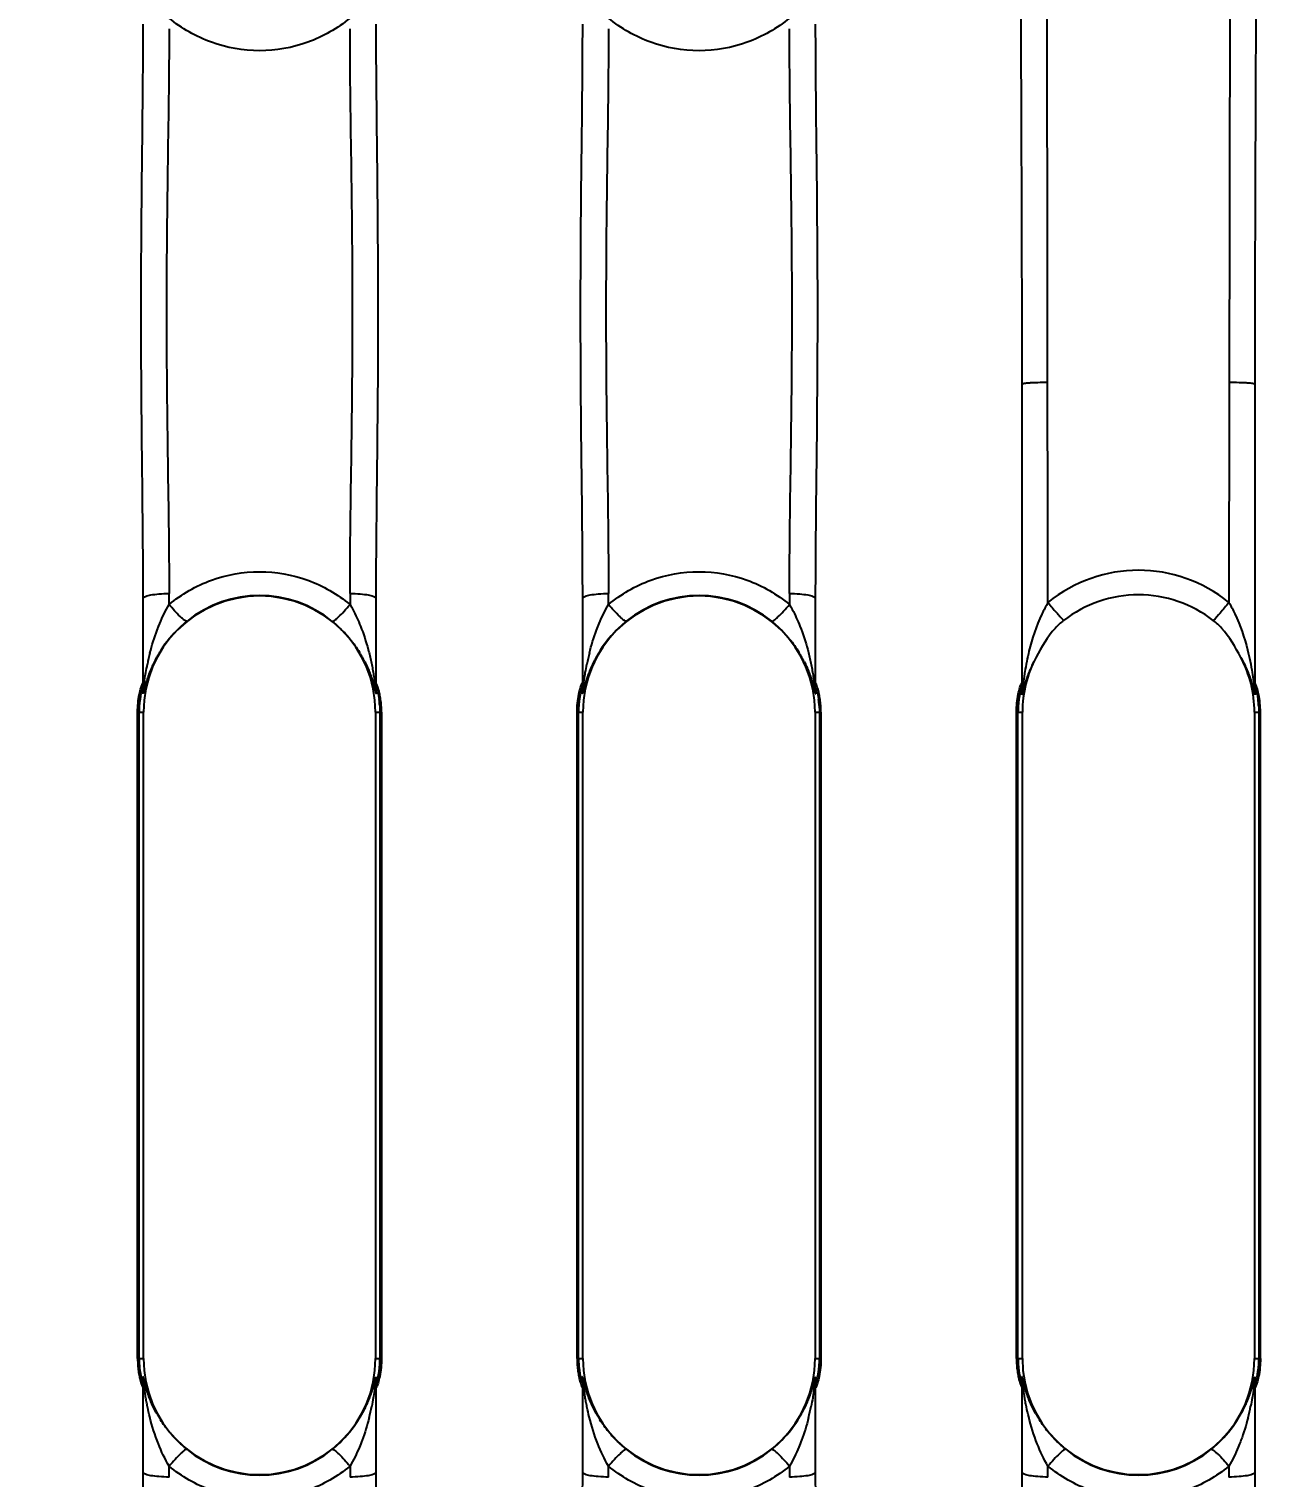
# Model space of a CAD drawing. Header units: millimetres. Extents: x 1147 to 12155, y -6137 to -4403.
# Drawn here: x 4132.5 to 4181.2, y -5332.3 to -5275.9 of the extents above; entities that cross this region are included whole.
import ezdxf

# ---------------------------------------------------------------- set-up
doc = ezdxf.new("R2010")
doc.units = ezdxf.units.MM
doc.header["$LTSCALE"] = 16.335
doc.header["$PDMODE"] = 3
doc.header["$PDSIZE"] = 0.3125
doc.linetypes.add('HIDDEN', pattern=[0.2, 0.1, -0.1])
doc.layers.get('0').update_dxf_attribs({"linetype": 'CONTINUOUS'})
doc.layers.get('Defpoints').update_dxf_attribs({"linetype": 'CONTINUOUS'})
doc.layers.add('DEFAULT_2', color=8, linetype='HIDDEN')
doc.styles.get("Standard").update_dxf_attribs({"font": 'txt', "width": 0.8})
doc.dimstyles.get("Standard").update_dxf_attribs({"dimtxt": 0.15625, "dimasz": 0.1875, "dimexe": 0.125, "dimexo": 0.0625, "dimtad": 0, "dimtih": 1, "dimtoh": 1, "dimdsep": 46, "dimtxsty": 'Standard', "dimcen": 0.09, "dimadec": 0, "dimazin": 0, "dimtp": 0.01, "dimtm": 0.01, "dimtfac": 1, "dimtofl": 0, "dimtmove": 0, "dimatfit": 3, "dimfxl": 0, "dimtolj": 1, "dimarcsym": 0})

# ---------------------------------------------------------------- blocks, each defined once
blk = doc.blocks.new('*D706')
at = {"color": 4, "lineweight": -2}
blk.add_line((4382.928, -5433.772), (4392.478, -5433.772), dxfattribs=at)
at = {"layer": 'Defpoints', "color": 0}
for p in [(4103.729, -5263.772), (4382.866, -5433.772), (4392.478, -5433.772)]:
    blk.add_point(p, dxfattribs=at)
at = {"color": 6, "insert": (4405.811, -5433.772), "char_height": 8, "attachment_point": 5}
blk.add_mtext('\\A1;170.00', dxfattribs=at)
blk = doc.blocks.new('*D707')
at = {"color": 4, "lineweight": -2}
blk.add_line((4359.791, -5468.772), (4392.478, -5468.772), dxfattribs=at)
at = {"layer": 'Defpoints', "color": 0}
for p in [(4103.729, -5263.772), (4359.729, -5468.772), (4392.478, -5468.772)]:
    blk.add_point(p, dxfattribs=at)
at = {"color": 6, "insert": (4406.878, -5468.772), "char_height": 8, "attachment_point": 5}
blk.add_mtext('\\A1;205.00', dxfattribs=at)
blk = doc.blocks.new('*D709')
at = {"color": 4, "lineweight": -2}
blk.add_line((4348.729, -5479.834), (4348.729, -5513.096), dxfattribs=at)
at = {"layer": 'Defpoints', "color": 0}
for p in [(4103.729, -5263.772), (4348.729, -5479.772), (4348.729, -5513.096)]:
    blk.add_point(p, dxfattribs=at)
at = {"color": 6, "insert": (4348.729, -5528.03), "char_height": 8, "attachment_point": 5, "rotation": 90}
blk.add_mtext('\\A1;245.00', dxfattribs=at)
blk = doc.blocks.new('*D710')
at = {"color": 4, "lineweight": -2}
blk.add_line((4213.729, -5274.535), (4213.729, -5513.096), dxfattribs=at)
at = {"layer": 'Defpoints', "color": 0}
for p in [(4103.729, -5263.772), (4213.729, -5274.473), (4213.729, -5513.096)]:
    blk.add_point(p, dxfattribs=at)
at = {"color": 6, "insert": (4213.729, -5525.363), "char_height": 8, "attachment_point": 5, "rotation": 90}
blk.add_mtext('\\A1;110.00', dxfattribs=at)

msp = doc.modelspace()

# ---------------------------------------------------------------- linework, layer by layer
at = {"color": 7, "linetype": 'Continuous'}
for p, q in [((4172.103, -5298.251), (4172.041, -5258.772)), ((4179.203, -5258.772), (4179.141, -5298.252)), ((4171.097, -5301.684), (4171.097, -5289.749)), ((4180.147, -5289.749), (4180.147, -5301.684)), ((4137.916, -5298.326), (4137.916, -5297.903)), ((4144.954, -5297.903), (4144.954, -5298.326)), ((4155.009, -5298.326), (4155.009, -5297.903)), ((4162.048, -5297.903), (4162.048, -5298.326)), ((4136.91, -5301.623), (4136.91, -5298.083)), ((4145.96, -5298.083), (4145.96, -5301.623)), ((4154.004, -5301.623), (4154.004, -5298.083)), ((4163.053, -5298.083), (4163.053, -5301.623)), ((4136.692, -5327.648), (4136.692, -5302.511)), ((4136.692, -5302.511), (4136.921, -5302.511)), ((4136.75, -5327.648), (4136.75, -5302.511)), ((4136.921, -5327.648), (4136.921, -5302.511)), ((4145.949, -5302.511), (4145.949, -5327.648)), ((4145.949, -5302.511), (4146.179, -5302.511)), ((4146.12, -5302.511), (4146.12, -5327.648)), ((4146.179, -5302.511), (4146.179, -5327.648)), ((4153.785, -5327.648), (4153.785, -5302.511)), ((4153.785, -5302.511), (4154.015, -5302.511)), ((4153.844, -5327.648), (4153.844, -5302.511)), ((4154.015, -5327.648), (4154.015, -5302.511)), ((4163.042, -5302.511), (4163.042, -5327.648)), ((4163.042, -5302.511), (4163.272, -5302.511)), ((4163.214, -5302.511), (4163.214, -5327.648)), ((4163.272, -5302.511), (4163.272, -5327.648)), ((4170.879, -5302.511), (4171.108, -5302.511)), ((4170.879, -5327.648), (4170.879, -5302.511)), ((4170.937, -5327.648), (4170.937, -5302.511)), ((4171.108, -5327.648), (4171.108, -5302.511)), ((4180.136, -5302.511), (4180.366, -5302.511)), ((4180.136, -5302.511), (4180.136, -5327.648)), ((4180.307, -5302.511), (4180.307, -5327.648)), ((4180.366, -5327.648), (4180.366, -5302.511)), ((4136.692, -5327.648), (4136.921, -5327.648)), ((4145.949, -5327.648), (4146.179, -5327.648)), ((4153.785, -5327.648), (4154.015, -5327.648)), ((4163.042, -5327.648), (4163.272, -5327.648)), ((4170.879, -5327.648), (4171.108, -5327.648)), ((4180.136, -5327.648), (4180.366, -5327.648)), ((4136.91, -5332.076), (4136.91, -5328.536)), ((4145.96, -5328.536), (4145.96, -5332.076)), ((4154.004, -5332.076), (4154.004, -5328.536)), ((4163.053, -5328.536), (4163.053, -5332.076)), ((4171.097, -5332.076), (4171.097, -5328.536)), ((4180.147, -5328.536), (4180.147, -5332.076)), ((4137.916, -5332.256), (4137.916, -5331.833)), ((4144.954, -5331.833), (4144.954, -5332.256)), ((4155.009, -5332.256), (4155.009, -5331.833)), ((4162.048, -5331.833), (4162.048, -5332.256)), ((4172.103, -5332.256), (4172.103, -5331.833)), ((4179.141, -5331.833), (4179.141, -5332.256))]:
    msp.add_line(p, q, dxfattribs=at)
for centre, radius, start, end in [((4175.622, -5302.566), 5.568, 50.7987, 129.1995), ((4141.435, -5302.511), 4.514, 0, 180), ((4141.435, -5302.458), 4.481, 50.8647, 129.1354), ((4158.529, -5302.511), 4.514, 0, 180), ((4158.529, -5302.458), 4.481, 50.8664, 129.1344), ((4146.246, -5302.507), 9.359, 165.7973, 168.558), ((4163.34, -5302.507), 9.359, 165.7973, 168.558), ((4175.622, -5302.511), 4.514, 151.8495, 180), ((4175.622, -5302.511), 4.514, 0, 28.0991), ((4135.875, -5301.398), 1.035, 348.0413, 359.9855), ((4146.994, -5301.398), 1.035, 180.0136, 191.9603), ((4152.969, -5301.398), 1.035, 348.0413, 359.9855), ((4164.088, -5301.398), 1.035, 180.0136, 191.9603), ((4112.738, -5302.688), 24.174, 2.1155, 2.5502), ((4135.918, -5301.624), 0.993, 350.095, 0.0839), ((4146.968, -5301.622), 1.008, 180.0609, 189.8902), ((4171.23, -5302.729), 25.272, 177.7374, 177.8828), ((4169.05, -5302.642), 23.091, 177.4423, 177.7382), ((4129.832, -5302.688), 24.174, 2.1155, 2.5502), ((4153.011, -5301.624), 0.993, 350.095, 0.0839), ((4164.062, -5301.622), 1.008, 180.0609, 189.8902), ((4188.323, -5302.729), 25.272, 177.7374, 177.8828), ((4186.144, -5302.642), 23.091, 177.4423, 177.7382), ((4170.062, -5301.398), 1.035, 348.0406, 356.0031), ((4147.499, -5302.672), 23.6, 2.399, 2.5752), ((4149.444, -5302.589), 21.653, 1.9711, 2.3942), ((4181.182, -5301.397), 1.035, 184.0038, 191.9625), ((4202.195, -5302.603), 22.048, 177.8136, 178.0275), ((4201.959, -5302.595), 21.812, 177.4164, 177.8109), ((4142.09, -5302.541), 4.031, 4.0408, 7.3098), ((4159.184, -5302.541), 4.031, 4.0408, 7.3098), ((4176.277, -5302.541), 4.031, 4.0409, 7.3098), ((4141.435, -5327.648), 4.514, 180, 0), ((4158.529, -5327.648), 4.514, 180, 0), ((4175.622, -5327.648), 4.514, 180, 0), ((4111.64, -5327.43), 25.272, 357.7374, 357.8828), ((4135.918, -5328.535), 0.992, 359.9201, 9.9059), ((4146.952, -5328.535), 0.992, 170.0929, 180.0811), ((4170.132, -5327.471), 24.174, 182.1155, 182.5502), ((4128.734, -5327.43), 25.272, 357.7374, 357.8828), ((4153.011, -5328.535), 0.992, 359.9201, 9.9059), ((4164.046, -5328.535), 0.992, 170.0929, 180.0811), ((4187.225, -5327.471), 24.174, 182.1155, 182.5502), ((4149.051, -5327.555), 22.046, 357.7295, 357.895), ((4170.101, -5328.537), 0.997, 0.0114, 9.9533), ((4181.144, -5328.537), 0.997, 170.0466, 179.9882), ((4202.177, -5327.555), 22.03, 182.1049, 182.5802), ((4113.82, -5327.517), 23.091, 357.4423, 357.7382), ((4135.876, -5328.761), 1.035, 0.0136, 11.9603), ((4146.995, -5328.761), 1.035, 168.0412, 179.986), ((4130.914, -5327.517), 23.091, 357.4423, 357.7382), ((4152.969, -5328.761), 1.035, 0.0136, 11.9603), ((4164.088, -5328.761), 1.035, 168.0412, 179.986), ((4148.457, -5327.529), 22.641, 357.424, 357.7254), ((4170.062, -5328.761), 1.035, 0.0207, 11.9619), ((4181.182, -5328.761), 1.035, 168.0412, 179.9794), ((4136.619, -5327.65), 9.364, 345.801, 348.5758), ((4153.712, -5327.65), 9.364, 345.801, 348.5758), ((4170.806, -5327.65), 9.364, 345.801, 348.5758), ((4141.435, -5327.701), 4.481, 230.8645, 309.1355), ((4158.529, -5327.701), 4.481, 230.8645, 309.1355), ((4175.622, -5327.701), 4.481, 230.8645, 309.1355)]:
    msp.add_arc(centre, radius, start, end, dxfattribs=at)
for points, knots in [([(4171.097, -5289.749), (4171.097, -5284.588), (4171.047, -5274.262), (4171.002, -5258.772), (4171.047, -5243.281), (4171.097, -5232.955), (4171.097, -5227.794)], [0, 0, 0, 0, 0.249914, 0.5, 0.750086, 1, 1, 1, 1]), ([(4180.147, -5227.794), (4180.147, -5232.955), (4180.197, -5243.281), (4180.242, -5258.772), (4180.197, -5274.262), (4180.147, -5284.588), (4180.147, -5289.749)], [0, 0, 0, 0, 0.249913, 0.5, 0.750087, 1, 1, 1, 1]), ([(4136.91, -5298.083), (4136.91, -5296.228), (4136.86, -5292.509), (4136.816, -5286.926), (4136.86, -5281.342), (4136.91, -5277.623), (4136.91, -5275.768)], [0, 0, 0, 0, 0.249311, 0.500002, 0.750674, 1, 1, 1, 1]), ([(4137.916, -5275.948), (4137.916, -5277.771), (4137.853, -5281.43), (4137.795, -5286.926), (4137.853, -5292.421), (4137.916, -5296.08), (4137.916, -5297.903)], [0, 0, 0, 0, 0.249108, 0.5, 0.750892, 1, 1, 1, 1]), ([(4144.954, -5275.525), (4144.467, -5275.928), (4143.344, -5276.573), (4141.435, -5276.907), (4139.527, -5276.573), (4138.403, -5275.928), (4137.916, -5275.525)], [0, 0, 0, 0, 0.249605, 0.500006, 0.750405, 1, 1, 1, 1]), ([(4144.954, -5297.903), (4144.954, -5296.08), (4145.018, -5292.421), (4145.075, -5286.926), (4145.018, -5281.43), (4144.954, -5277.771), (4144.954, -5275.948)], [0, 0, 0, 0, 0.249107, 0.499999, 0.750892, 1, 1, 1, 1]), ([(4145.96, -5275.768), (4145.96, -5277.623), (4146.01, -5281.342), (4146.054, -5286.926), (4146.011, -5292.509), (4145.96, -5296.228), (4145.96, -5298.083)], [0, 0, 0, 0, 0.249324, 0.499998, 0.750687, 1, 1, 1, 1]), ([(4154.004, -5298.083), (4154.004, -5296.228), (4153.953, -5292.509), (4153.909, -5286.926), (4153.953, -5281.342), (4154.004, -5277.623), (4154.004, -5275.768)], [0, 0, 0, 0, 0.249311, 0.500002, 0.750674, 1, 1, 1, 1]), ([(4155.009, -5275.948), (4155.009, -5277.771), (4154.946, -5281.43), (4154.889, -5286.926), (4154.946, -5292.421), (4155.009, -5296.08), (4155.009, -5297.903)], [0, 0, 0, 0, 0.249108, 0.5, 0.750892, 1, 1, 1, 1]), ([(4162.048, -5275.525), (4161.561, -5275.928), (4160.437, -5276.573), (4158.529, -5276.907), (4156.62, -5276.573), (4155.496, -5275.928), (4155.009, -5275.525)], [0, 0, 0, 0, 0.249609, 0.50001, 0.750407, 1, 1, 1, 1]), ([(4162.048, -5297.903), (4162.048, -5296.08), (4162.111, -5292.421), (4162.169, -5286.926), (4162.111, -5281.43), (4162.048, -5277.771), (4162.048, -5275.948)], [0, 0, 0, 0, 0.249107, 0.499999, 0.750892, 1, 1, 1, 1]), ([(4163.053, -5275.768), (4163.053, -5277.623), (4163.104, -5281.342), (4163.148, -5286.926), (4163.104, -5292.509), (4163.053, -5296.228), (4163.053, -5298.083)], [0, 0, 0, 0, 0.249324, 0.499998, 0.750687, 1, 1, 1, 1]), ([(4171.097, -5289.749), (4171.098, -5289.74), (4171.137, -5289.732), (4171.187, -5289.72), (4171.283, -5289.711), (4171.399, -5289.702), (4171.543, -5289.694), (4171.78, -5289.686), (4171.97, -5289.684), (4172.103, -5289.684)], [0, 0, 0, 0, 0.02568, 0.086859, 0.178734, 0.29696, 0.438498, 0.604665, 1, 1, 1, 1]), ([(4179.141, -5289.684), (4179.275, -5289.684), (4179.464, -5289.686), (4179.701, -5289.694), (4179.845, -5289.702), (4179.962, -5289.711), (4180.057, -5289.72), (4180.107, -5289.732), (4180.146, -5289.74), (4180.147, -5289.749)], [0, 0, 0, 0, 0.395335, 0.561502, 0.70304, 0.821266, 0.913141, 0.97432, 1, 1, 1, 1]), ([(4137.916, -5298.326), (4138.403, -5297.923), (4139.527, -5297.278), (4141.435, -5296.944), (4143.344, -5297.278), (4144.467, -5297.923), (4144.954, -5298.326)], [0, 0, 0, 0, 0.249605, 0.500006, 0.750405, 1, 1, 1, 1]), ([(4155.009, -5298.326), (4155.496, -5297.923), (4156.62, -5297.278), (4158.529, -5296.944), (4160.437, -5297.278), (4161.561, -5297.923), (4162.048, -5298.326)], [0, 0, 0, 0, 0.249607, 0.500005, 0.750406, 1, 1, 1, 1]), ([(4136.91, -5298.083), (4136.91, -5298.046), (4137.04, -5297.987), (4137.228, -5297.948), (4137.548, -5297.91), (4137.782, -5297.903), (4137.916, -5297.903)], [0, 0, 0, 0, 0.105188, 0.315079, 0.615704, 1, 1, 1, 1]), ([(4144.954, -5297.903), (4145.088, -5297.903), (4145.323, -5297.91), (4145.642, -5297.948), (4145.83, -5297.987), (4145.96, -5298.046), (4145.96, -5298.083)], [0, 0, 0, 0, 0.384296, 0.684921, 0.894812, 1, 1, 1, 1]), ([(4154.004, -5298.083), (4154.004, -5298.046), (4154.134, -5297.987), (4154.322, -5297.948), (4154.641, -5297.91), (4154.876, -5297.903), (4155.009, -5297.903)], [0, 0, 0, 0, 0.105188, 0.315079, 0.615704, 1, 1, 1, 1]), ([(4162.048, -5297.903), (4162.181, -5297.903), (4162.416, -5297.91), (4162.736, -5297.948), (4162.923, -5297.987), (4163.053, -5298.046), (4163.053, -5298.083)], [0, 0, 0, 0, 0.384296, 0.684921, 0.894812, 1, 1, 1, 1]), ([(4178.532, -5298.949), (4178.121, -5298.631), (4177.188, -5298.124), (4175.622, -5297.861), (4174.056, -5298.124), (4173.124, -5298.631), (4172.712, -5298.949)], [0, 0, 0, 0, 0.250028, 0.5, 0.749976, 1, 1, 1, 1]), ([(4137.447, -5299.332), (4137.48, -5299.243), (4137.616, -5298.899), (4137.778, -5298.564), (4137.916, -5298.326)], [0, 0, 0, 0, 0.256402, 1, 1, 1, 1]), ([(4138.607, -5298.982), (4138.595, -5298.985), (4138.559, -5298.969), (4138.503, -5298.933), (4138.427, -5298.871), (4138.298, -5298.751), (4138.124, -5298.567), (4137.986, -5298.409), (4137.916, -5298.326)], [0, 0, 0, 0, 0.038918, 0.110645, 0.213333, 0.343086, 0.66087, 1, 1, 1, 1]), ([(4144.264, -5298.982), (4144.274, -5298.985), (4144.306, -5298.973), (4144.357, -5298.941), (4144.428, -5298.884), (4144.555, -5298.768), (4144.734, -5298.58), (4144.879, -5298.415), (4144.954, -5298.326)], [0, 0, 0, 0, 0.034384, 0.097734, 0.191301, 0.314583, 0.635993, 1, 1, 1, 1]), ([(4144.954, -5298.326), (4144.992, -5298.391), (4145.143, -5298.665), (4145.273, -5298.95), (4145.361, -5299.17)], [0, 0, 0, 0, 0.242865, 1, 1, 1, 1]), ([(4154.54, -5299.332), (4154.573, -5299.243), (4154.71, -5298.899), (4154.872, -5298.564), (4155.009, -5298.326)], [0, 0, 0, 0, 0.256402, 1, 1, 1, 1]), ([(4155.7, -5298.982), (4155.688, -5298.985), (4155.652, -5298.969), (4155.597, -5298.933), (4155.521, -5298.871), (4155.392, -5298.751), (4155.218, -5298.567), (4155.079, -5298.409), (4155.009, -5298.326)], [0, 0, 0, 0, 0.038918, 0.110645, 0.213333, 0.343086, 0.66087, 1, 1, 1, 1]), ([(4161.357, -5298.982), (4161.368, -5298.985), (4161.4, -5298.972), (4161.45, -5298.941), (4161.521, -5298.884), (4161.649, -5298.768), (4161.828, -5298.58), (4161.973, -5298.415), (4162.048, -5298.326)], [0, 0, 0, 0, 0.034382, 0.097729, 0.191294, 0.314575, 0.635985, 1, 1, 1, 1]), ([(4162.048, -5298.326), (4162.086, -5298.391), (4162.236, -5298.665), (4162.367, -5298.95), (4162.455, -5299.17)], [0, 0, 0, 0, 0.242865, 1, 1, 1, 1]), ([(4172.103, -5298.251), (4172.018, -5298.4), (4171.7, -5299), (4171.485, -5299.652), (4171.364, -5300.145)], [0, 0, 0, 0, 0.25155, 1, 1, 1, 1]), ([(4172.103, -5298.251), (4172.211, -5298.384), (4172.411, -5298.62), (4172.614, -5298.852), (4172.712, -5298.949)], [0, 0, 0, 0, 0.555154, 1, 1, 1, 1]), ([(4179.141, -5298.251), (4179.029, -5298.389), (4178.83, -5298.625), (4178.625, -5298.857), (4178.532, -5298.949)], [0, 0, 0, 0, 0.576331, 1, 1, 1, 1]), ([(4179.141, -5298.251), (4179.225, -5298.395), (4179.533, -5298.983), (4179.747, -5299.616), (4179.868, -5300.096)], [0, 0, 0, 0, 0.251484, 1, 1, 1, 1]), ([(4138.607, -5298.982), (4138.507, -5299.063), (4138.127, -5299.398), (4137.799, -5299.792), (4137.594, -5300.11)], [0, 0, 0, 0, 0.252968, 1, 1, 1, 1]), ([(4155.7, -5298.982), (4155.601, -5299.063), (4155.221, -5299.398), (4154.893, -5299.792), (4154.687, -5300.11)], [0, 0, 0, 0, 0.252968, 1, 1, 1, 1]), ([(4172.712, -5298.949), (4172.593, -5299.04), (4172.155, -5299.455), (4171.854, -5299.985), (4171.642, -5300.381)], [0, 0, 0, 0, 0.250455, 1, 1, 1, 1]), ([(4179.604, -5300.385), (4179.392, -5299.988), (4179.091, -5299.455), (4178.651, -5299.041), (4178.532, -5298.949)], [0, 0, 0, 0, 0.749613, 1, 1, 1, 1]), ([(4145.663, -5300.082), (4145.705, -5300.236), (4145.76, -5300.468), (4145.823, -5300.779), (4145.864, -5301.009), (4145.899, -5301.237), (4145.922, -5301.415), (4145.941, -5301.556), (4145.944, -5301.607), (4145.96, -5301.672), (4145.96, -5301.634), (4145.96, -5301.623)], [0, 0, 0, 0, 0.292118, 0.43776, 0.581279, 0.721057, 0.856797, 0.920099, 0.965443, 0.979589, 1, 1, 1, 1]), ([(4162.757, -5300.082), (4162.798, -5300.236), (4162.854, -5300.468), (4162.916, -5300.779), (4162.957, -5301.009), (4162.993, -5301.237), (4163.015, -5301.415), (4163.035, -5301.556), (4163.038, -5301.607), (4163.053, -5301.672), (4163.053, -5301.634), (4163.053, -5301.623)], [0, 0, 0, 0, 0.292118, 0.43776, 0.581279, 0.721057, 0.856797, 0.920099, 0.965443, 0.979589, 1, 1, 1, 1]), ([(4171.364, -5300.145), (4171.331, -5300.278), (4171.272, -5300.545), (4171.21, -5300.881), (4171.171, -5301.15), (4171.145, -5301.348), (4171.127, -5301.509), (4171.11, -5301.62), (4171.104, -5301.666), (4171.099, -5301.683)], [0, 0, 0, 0, 0.263412, 0.525166, 0.655591, 0.78502, 0.910509, 0.966514, 1, 1, 1, 1]), ([(4179.868, -5300.096), (4179.904, -5300.24), (4179.969, -5300.517), (4180.053, -5301.008), (4180.089, -5301.213), (4180.147, -5301.78), (4180.147, -5301.684)], [0, 0, 0, 0, 0.276216, 0.550758, 0.821905, 1, 1, 1, 1]), ([(4136.91, -5301.623), (4136.91, -5301.736), (4136.973, -5301.197), (4137.009, -5300.998), (4137.052, -5300.758), (4137.073, -5300.651)], [0, 0, 0, 0, 0.344457, 0.666871, 1, 1, 1, 1]), ([(4154.004, -5301.623), (4154.004, -5301.736), (4154.067, -5301.197), (4154.103, -5300.998), (4154.145, -5300.758), (4154.167, -5300.651)], [0, 0, 0, 0, 0.344457, 0.666871, 1, 1, 1, 1]), ([(4136.881, -5301.41), (4136.887, -5301.398), (4136.901, -5301.36), (4136.91, -5301.391), (4136.91, -5301.398)], [0, 0, 0, 0, 0.641827, 1, 1, 1, 1]), ([(4146.179, -5302.511), (4146.179, -5302.429), (4146.173, -5302.266), (4146.151, -5302.04), (4146.109, -5301.813), (4146.081, -5301.663), (4145.96, -5301.31), (4145.96, -5301.398)], [0, 0, 0, 0, 0.215172, 0.421412, 0.609621, 0.770699, 1, 1, 1, 1]), ([(4153.975, -5301.41), (4153.981, -5301.398), (4153.994, -5301.36), (4154.004, -5301.391), (4154.004, -5301.398)], [0, 0, 0, 0, 0.641827, 1, 1, 1, 1]), ([(4163.272, -5302.511), (4163.272, -5302.429), (4163.266, -5302.266), (4163.244, -5302.04), (4163.202, -5301.813), (4163.175, -5301.663), (4163.053, -5301.31), (4163.053, -5301.398)], [0, 0, 0, 0, 0.215172, 0.421412, 0.609621, 0.770699, 1, 1, 1, 1]), ([(4171.068, -5301.41), (4171.074, -5301.398), (4171.088, -5301.36), (4171.097, -5301.391), (4171.097, -5301.398)], [0, 0, 0, 0, 0.641826, 1, 1, 1, 1]), ([(4180.176, -5301.41), (4180.17, -5301.398), (4180.157, -5301.36), (4180.147, -5301.391), (4180.147, -5301.398)], [0, 0, 0, 0, 0.642381, 1, 1, 1, 1]), ([(4136.692, -5302.511), (4136.692, -5302.277), (4136.722, -5301.954), (4136.814, -5301.592), (4136.858, -5301.458), (4136.881, -5301.41)], [0, 0, 0, 0, 0.624758, 0.85802, 1, 1, 1, 1]), ([(4136.888, -5301.612), (4136.888, -5301.607), (4136.885, -5301.589), (4136.86, -5301.628), (4136.851, -5301.677), (4136.819, -5301.787), (4136.796, -5301.925), (4136.782, -5302.031), (4136.775, -5302.089)], [0, 0, 0, 0, 0.030803, 0.058491, 0.180435, 0.388705, 0.667761, 1, 1, 1, 1]), ([(4145.982, -5301.612), (4145.983, -5301.607), (4145.984, -5301.591), (4146.009, -5301.62), (4146.015, -5301.666), (4146.045, -5301.759), (4146.067, -5301.882), (4146.081, -5301.977), (4146.088, -5302.028)], [0, 0, 0, 0, 0.034043, 0.059513, 0.177445, 0.383241, 0.662653, 1, 1, 1, 1]), ([(4153.785, -5302.511), (4153.785, -5302.277), (4153.816, -5301.954), (4153.907, -5301.592), (4153.952, -5301.458), (4153.975, -5301.41)], [0, 0, 0, 0, 0.624758, 0.85802, 1, 1, 1, 1]), ([(4153.981, -5301.612), (4153.981, -5301.607), (4153.979, -5301.589), (4153.953, -5301.628), (4153.944, -5301.677), (4153.913, -5301.787), (4153.89, -5301.925), (4153.875, -5302.031), (4153.869, -5302.089)], [0, 0, 0, 0, 0.030803, 0.058491, 0.180435, 0.388705, 0.667761, 1, 1, 1, 1]), ([(4163.076, -5301.612), (4163.076, -5301.607), (4163.077, -5301.591), (4163.102, -5301.62), (4163.109, -5301.666), (4163.138, -5301.759), (4163.16, -5301.882), (4163.175, -5301.977), (4163.181, -5302.028)], [0, 0, 0, 0, 0.034043, 0.059513, 0.177445, 0.383241, 0.662653, 1, 1, 1, 1]), ([(4170.879, -5302.511), (4170.879, -5302.277), (4170.909, -5301.954), (4171.001, -5301.592), (4171.045, -5301.458), (4171.068, -5301.41)], [0, 0, 0, 0, 0.624758, 0.85802, 1, 1, 1, 1]), ([(4171.075, -5301.612), (4171.075, -5301.607), (4171.072, -5301.589), (4171.047, -5301.628), (4171.038, -5301.677), (4171.006, -5301.787), (4170.983, -5301.925), (4170.969, -5302.031), (4170.962, -5302.089)], [0, 0, 0, 0, 0.030803, 0.058491, 0.180435, 0.388705, 0.667761, 1, 1, 1, 1]), ([(4180.169, -5301.612), (4180.17, -5301.607), (4180.171, -5301.591), (4180.196, -5301.62), (4180.202, -5301.666), (4180.232, -5301.759), (4180.254, -5301.882), (4180.268, -5301.977), (4180.275, -5302.028)], [0, 0, 0, 0, 0.034041, 0.059512, 0.177444, 0.383239, 0.662651, 1, 1, 1, 1]), ([(4180.366, -5302.511), (4180.366, -5302.277), (4180.335, -5301.954), (4180.243, -5301.592), (4180.199, -5301.458), (4180.176, -5301.41)], [0, 0, 0, 0, 0.624553, 0.857924, 1, 1, 1, 1]), ([(4136.775, -5302.089), (4136.771, -5302.123), (4136.757, -5302.263), (4136.75, -5302.404), (4136.75, -5302.511)], [0, 0, 0, 0, 0.240834, 1, 1, 1, 1]), ([(4153.869, -5302.089), (4153.865, -5302.123), (4153.851, -5302.263), (4153.844, -5302.404), (4153.844, -5302.511)], [0, 0, 0, 0, 0.240834, 1, 1, 1, 1]), ([(4170.962, -5302.089), (4170.958, -5302.123), (4170.944, -5302.263), (4170.937, -5302.404), (4170.937, -5302.511)], [0, 0, 0, 0, 0.240834, 1, 1, 1, 1]), ([(4136.692, -5327.648), (4136.692, -5327.73), (4136.698, -5327.893), (4136.719, -5328.119), (4136.762, -5328.346), (4136.789, -5328.497), (4136.91, -5328.849), (4136.91, -5328.761)], [0, 0, 0, 0, 0.215053, 0.421757, 0.609813, 0.770749, 1, 1, 1, 1]), ([(4136.75, -5327.648), (4136.75, -5327.711), (4136.755, -5327.842), (4136.768, -5328.084), (4136.88, -5328.728), (4136.888, -5328.547)], [0, 0, 0, 0, 0.205311, 0.405114, 1, 1, 1, 1]), ([(4146.179, -5327.648), (4146.179, -5327.882), (4146.148, -5328.205), (4146.056, -5328.568), (4146.012, -5328.702), (4145.989, -5328.75)], [0, 0, 0, 0, 0.625051, 0.858243, 1, 1, 1, 1]), ([(4146.095, -5328.069), (4146.099, -5328.036), (4146.113, -5327.896), (4146.12, -5327.755), (4146.12, -5327.648)], [0, 0, 0, 0, 0.240886, 1, 1, 1, 1]), ([(4153.785, -5327.648), (4153.785, -5327.73), (4153.791, -5327.893), (4153.813, -5328.119), (4153.855, -5328.346), (4153.883, -5328.497), (4154.004, -5328.849), (4154.004, -5328.761)], [0, 0, 0, 0, 0.215053, 0.421757, 0.609813, 0.770749, 1, 1, 1, 1]), ([(4153.844, -5327.648), (4153.844, -5327.711), (4153.849, -5327.842), (4153.861, -5328.084), (4153.973, -5328.728), (4153.981, -5328.547)], [0, 0, 0, 0, 0.205311, 0.405114, 1, 1, 1, 1]), ([(4163.272, -5327.648), (4163.272, -5327.882), (4163.241, -5328.205), (4163.15, -5328.568), (4163.105, -5328.702), (4163.082, -5328.75)], [0, 0, 0, 0, 0.625051, 0.858243, 1, 1, 1, 1]), ([(4163.189, -5328.069), (4163.193, -5328.036), (4163.207, -5327.896), (4163.214, -5327.755), (4163.214, -5327.648)], [0, 0, 0, 0, 0.240886, 1, 1, 1, 1]), ([(4170.879, -5327.648), (4170.879, -5327.73), (4170.885, -5327.893), (4170.906, -5328.119), (4170.949, -5328.346), (4170.976, -5328.497), (4171.097, -5328.849), (4171.097, -5328.761)], [0, 0, 0, 0, 0.215053, 0.421757, 0.609813, 0.770749, 1, 1, 1, 1]), ([(4170.937, -5327.648), (4170.937, -5327.711), (4170.942, -5327.842), (4170.955, -5328.084), (4171.067, -5328.728), (4171.075, -5328.547)], [0, 0, 0, 0, 0.205311, 0.405114, 1, 1, 1, 1]), ([(4180.366, -5327.648), (4180.366, -5327.883), (4180.335, -5328.207), (4180.242, -5328.571), (4180.198, -5328.704), (4180.175, -5328.751)], [0, 0, 0, 0, 0.62643, 0.859562, 1, 1, 1, 1]), ([(4180.282, -5328.069), (4180.286, -5328.036), (4180.3, -5327.896), (4180.307, -5327.755), (4180.307, -5327.648)], [0, 0, 0, 0, 0.240886, 1, 1, 1, 1]), ([(4145.96, -5328.536), (4145.96, -5328.423), (4145.897, -5328.96), (4145.861, -5329.159), (4145.819, -5329.398), (4145.798, -5329.505)], [0, 0, 0, 0, 0.34385, 0.666576, 1, 1, 1, 1]), ([(4145.982, -5328.547), (4145.983, -5328.552), (4145.985, -5328.57), (4146.011, -5328.531), (4146.02, -5328.482), (4146.051, -5328.372), (4146.074, -5328.234), (4146.089, -5328.127), (4146.095, -5328.069)], [0, 0, 0, 0, 0.030725, 0.05846, 0.180454, 0.388744, 0.667802, 1, 1, 1, 1]), ([(4163.053, -5328.536), (4163.053, -5328.423), (4162.991, -5328.96), (4162.955, -5329.159), (4162.913, -5329.398), (4162.891, -5329.505)], [0, 0, 0, 0, 0.34385, 0.666576, 1, 1, 1, 1]), ([(4163.076, -5328.547), (4163.076, -5328.552), (4163.079, -5328.57), (4163.104, -5328.531), (4163.113, -5328.482), (4163.144, -5328.372), (4163.168, -5328.234), (4163.182, -5328.127), (4163.189, -5328.069)], [0, 0, 0, 0, 0.030725, 0.05846, 0.180454, 0.388744, 0.667802, 1, 1, 1, 1]), ([(4180.147, -5328.536), (4180.147, -5328.423), (4180.084, -5328.96), (4180.048, -5329.159), (4180.006, -5329.398), (4179.985, -5329.505)], [0, 0, 0, 0, 0.34385, 0.666576, 1, 1, 1, 1]), ([(4180.169, -5328.547), (4180.17, -5328.552), (4180.172, -5328.57), (4180.198, -5328.531), (4180.207, -5328.482), (4180.238, -5328.372), (4180.261, -5328.234), (4180.276, -5328.127), (4180.282, -5328.069)], [0, 0, 0, 0, 0.030725, 0.05846, 0.180454, 0.388744, 0.667802, 1, 1, 1, 1]), ([(4137.165, -5329.915), (4137.133, -5329.786), (4137.089, -5329.592), (4137.038, -5329.331), (4137.005, -5329.136), (4136.974, -5328.94), (4136.952, -5328.783), (4136.936, -5328.646), (4136.927, -5328.588), (4136.914, -5328.468), (4136.91, -5328.524), (4136.91, -5328.536)], [0, 0, 0, 0, 0.269433, 0.403924, 0.538166, 0.671965, 0.804684, 0.869898, 0.931992, 0.974014, 1, 1, 1, 1]), ([(4145.989, -5328.75), (4145.983, -5328.761), (4145.969, -5328.799), (4145.96, -5328.768), (4145.96, -5328.761)], [0, 0, 0, 0, 0.639552, 1, 1, 1, 1]), ([(4154.259, -5329.915), (4154.226, -5329.786), (4154.183, -5329.592), (4154.132, -5329.331), (4154.098, -5329.136), (4154.068, -5328.94), (4154.046, -5328.783), (4154.029, -5328.646), (4154.021, -5328.588), (4154.007, -5328.468), (4154.004, -5328.524), (4154.004, -5328.536)], [0, 0, 0, 0, 0.269433, 0.403924, 0.538166, 0.671965, 0.804684, 0.869898, 0.931992, 0.974014, 1, 1, 1, 1]), ([(4163.082, -5328.75), (4163.077, -5328.761), (4163.063, -5328.799), (4163.053, -5328.768), (4163.053, -5328.761)], [0, 0, 0, 0, 0.639552, 1, 1, 1, 1]), ([(4171.352, -5329.915), (4171.32, -5329.786), (4171.276, -5329.592), (4171.225, -5329.331), (4171.192, -5329.136), (4171.161, -5328.94), (4171.139, -5328.783), (4171.123, -5328.646), (4171.114, -5328.588), (4171.101, -5328.468), (4171.097, -5328.524), (4171.097, -5328.536)], [0, 0, 0, 0, 0.269433, 0.403925, 0.538166, 0.671965, 0.804685, 0.869898, 0.931993, 0.974015, 1, 1, 1, 1]), ([(4180.175, -5328.751), (4180.169, -5328.762), (4180.155, -5328.798), (4180.147, -5328.768), (4180.147, -5328.761)], [0, 0, 0, 0, 0.626955, 1, 1, 1, 1]), ([(4144.264, -5331.177), (4144.363, -5331.096), (4144.743, -5330.761), (4145.071, -5330.367), (4145.277, -5330.049)], [0, 0, 0, 0, 0.252974, 1, 1, 1, 1]), ([(4161.357, -5331.177), (4161.457, -5331.096), (4161.837, -5330.761), (4162.165, -5330.367), (4162.37, -5330.049)], [0, 0, 0, 0, 0.252974, 1, 1, 1, 1]), ([(4178.451, -5331.177), (4178.55, -5331.096), (4178.93, -5330.761), (4179.258, -5330.367), (4179.464, -5330.049)], [0, 0, 0, 0, 0.252974, 1, 1, 1, 1]), ([(4138.607, -5331.177), (4138.596, -5331.174), (4138.564, -5331.187), (4138.514, -5331.218), (4138.442, -5331.275), (4138.315, -5331.391), (4138.136, -5331.579), (4137.991, -5331.744), (4137.916, -5331.833)], [0, 0, 0, 0, 0.034384, 0.097734, 0.191301, 0.314583, 0.635993, 1, 1, 1, 1]), ([(4144.264, -5331.177), (4144.276, -5331.174), (4144.312, -5331.19), (4144.367, -5331.226), (4144.443, -5331.289), (4144.572, -5331.408), (4144.746, -5331.592), (4144.884, -5331.75), (4144.954, -5331.833)], [0, 0, 0, 0, 0.038918, 0.110646, 0.213333, 0.343087, 0.66087, 1, 1, 1, 1]), ([(4145.424, -5330.827), (4145.39, -5330.916), (4145.254, -5331.26), (4145.092, -5331.595), (4144.954, -5331.833)], [0, 0, 0, 0, 0.256404, 1, 1, 1, 1]), ([(4155.7, -5331.177), (4155.69, -5331.174), (4155.658, -5331.187), (4155.607, -5331.218), (4155.536, -5331.275), (4155.409, -5331.391), (4155.23, -5331.579), (4155.085, -5331.744), (4155.009, -5331.833)], [0, 0, 0, 0, 0.034384, 0.097734, 0.191301, 0.314583, 0.635993, 1, 1, 1, 1]), ([(4161.357, -5331.177), (4161.369, -5331.174), (4161.405, -5331.19), (4161.46, -5331.226), (4161.537, -5331.289), (4161.666, -5331.408), (4161.839, -5331.592), (4161.978, -5331.75), (4162.048, -5331.833)], [0, 0, 0, 0, 0.038918, 0.110646, 0.213333, 0.343087, 0.66087, 1, 1, 1, 1]), ([(4162.517, -5330.827), (4162.484, -5330.916), (4162.348, -5331.26), (4162.185, -5331.595), (4162.048, -5331.833)], [0, 0, 0, 0, 0.256404, 1, 1, 1, 1]), ([(4172.794, -5331.177), (4172.783, -5331.174), (4172.751, -5331.187), (4172.701, -5331.218), (4172.629, -5331.275), (4172.502, -5331.391), (4172.323, -5331.579), (4172.178, -5331.744), (4172.103, -5331.833)], [0, 0, 0, 0, 0.034384, 0.097734, 0.191301, 0.314583, 0.635993, 1, 1, 1, 1]), ([(4178.451, -5331.177), (4178.463, -5331.174), (4178.499, -5331.19), (4178.554, -5331.226), (4178.63, -5331.289), (4178.759, -5331.408), (4178.933, -5331.592), (4179.071, -5331.75), (4179.141, -5331.833)], [0, 0, 0, 0, 0.038918, 0.110646, 0.213333, 0.343087, 0.66087, 1, 1, 1, 1]), ([(4179.611, -5330.827), (4179.577, -5330.916), (4179.441, -5331.26), (4179.279, -5331.595), (4179.141, -5331.833)], [0, 0, 0, 0, 0.256404, 1, 1, 1, 1]), ([(4136.91, -5354.391), (4136.91, -5352.536), (4136.86, -5348.817), (4136.816, -5343.234), (4136.86, -5337.65), (4136.91, -5333.931), (4136.91, -5332.076)], [0, 0, 0, 0, 0.249311, 0.500002, 0.750674, 1, 1, 1, 1]), ([(4137.916, -5332.256), (4137.782, -5332.256), (4137.548, -5332.249), (4137.228, -5332.211), (4137.04, -5332.172), (4136.91, -5332.113), (4136.91, -5332.076)], [0, 0, 0, 0, 0.384295, 0.684921, 0.894812, 1, 1, 1, 1]), ([(4144.954, -5331.833), (4144.467, -5332.236), (4143.344, -5332.881), (4141.435, -5333.215), (4139.527, -5332.881), (4138.403, -5332.236), (4137.916, -5331.833)], [0, 0, 0, 0, 0.249605, 0.500006, 0.750405, 1, 1, 1, 1]), ([(4145.96, -5332.076), (4145.96, -5332.113), (4145.83, -5332.172), (4145.642, -5332.211), (4145.323, -5332.249), (4145.088, -5332.256), (4144.954, -5332.256)], [0, 0, 0, 0, 0.105188, 0.315079, 0.615705, 1, 1, 1, 1]), ([(4145.96, -5332.076), (4145.96, -5333.931), (4146.01, -5337.65), (4146.054, -5343.234), (4146.011, -5348.817), (4145.96, -5352.536), (4145.96, -5354.391)], [0, 0, 0, 0, 0.249324, 0.499998, 0.750687, 1, 1, 1, 1]), ([(4154.004, -5354.391), (4154.004, -5352.536), (4153.953, -5348.817), (4153.909, -5343.234), (4153.953, -5337.65), (4154.004, -5333.931), (4154.004, -5332.076)], [0, 0, 0, 0, 0.249311, 0.500002, 0.750674, 1, 1, 1, 1]), ([(4155.009, -5332.256), (4154.876, -5332.256), (4154.641, -5332.249), (4154.322, -5332.211), (4154.134, -5332.172), (4154.004, -5332.113), (4154.004, -5332.076)], [0, 0, 0, 0, 0.384295, 0.684921, 0.894812, 1, 1, 1, 1]), ([(4162.048, -5331.833), (4161.561, -5332.236), (4160.437, -5332.881), (4158.529, -5333.215), (4156.62, -5332.881), (4155.496, -5332.236), (4155.009, -5331.833)], [0, 0, 0, 0, 0.249605, 0.500006, 0.750405, 1, 1, 1, 1]), ([(4163.053, -5332.076), (4163.053, -5332.113), (4162.923, -5332.172), (4162.736, -5332.211), (4162.416, -5332.249), (4162.181, -5332.256), (4162.048, -5332.256)], [0, 0, 0, 0, 0.105188, 0.315079, 0.615705, 1, 1, 1, 1]), ([(4163.053, -5332.076), (4163.053, -5333.931), (4163.104, -5337.65), (4163.148, -5343.234), (4163.104, -5348.817), (4163.053, -5352.536), (4163.053, -5354.391)], [0, 0, 0, 0, 0.249324, 0.499998, 0.750687, 1, 1, 1, 1]), ([(4171.097, -5354.391), (4171.097, -5352.536), (4171.047, -5348.817), (4171.003, -5343.234), (4171.047, -5337.65), (4171.097, -5333.931), (4171.097, -5332.076)], [0, 0, 0, 0, 0.249311, 0.500002, 0.750674, 1, 1, 1, 1]), ([(4172.103, -5332.256), (4171.969, -5332.256), (4171.735, -5332.249), (4171.415, -5332.211), (4171.227, -5332.172), (4171.097, -5332.113), (4171.097, -5332.076)], [0, 0, 0, 0, 0.384295, 0.684921, 0.894812, 1, 1, 1, 1]), ([(4179.141, -5331.833), (4178.654, -5332.236), (4177.531, -5332.881), (4175.622, -5333.215), (4173.714, -5332.881), (4172.59, -5332.236), (4172.103, -5331.833)], [0, 0, 0, 0, 0.249605, 0.500006, 0.750405, 1, 1, 1, 1]), ([(4180.147, -5332.076), (4180.147, -5332.113), (4180.017, -5332.172), (4179.829, -5332.211), (4179.51, -5332.249), (4179.275, -5332.256), (4179.141, -5332.256)], [0, 0, 0, 0, 0.105188, 0.315079, 0.615705, 1, 1, 1, 1]), ([(4180.147, -5332.076), (4180.147, -5333.931), (4180.198, -5337.65), (4180.242, -5343.234), (4180.197, -5348.817), (4180.147, -5352.536), (4180.147, -5354.391)], [0, 0, 0, 0, 0.249332, 0.5, 0.750668, 1, 1, 1, 1])]:
    msp.add_open_spline(points, degree=3, knots=knots, dxfattribs=at)
for points in [[(4137.173, -5300.211), (4137.249, -5299.914), (4137.339, -5299.62), (4137.447, -5299.332)], [(4145.361, -5299.17), (4145.48, -5299.467), (4145.58, -5299.773), (4145.663, -5300.082)], [(4154.267, -5300.211), (4154.342, -5299.914), (4154.433, -5299.62), (4154.54, -5299.332)], [(4162.455, -5299.17), (4162.574, -5299.467), (4162.673, -5299.773), (4162.757, -5300.082)], [(4146.111, -5302.257), (4146.117, -5302.341), (4146.12, -5302.426), (4146.12, -5302.511)], [(4163.204, -5302.257), (4163.21, -5302.341), (4163.214, -5302.426), (4163.214, -5302.511)], [(4180.298, -5302.257), (4180.304, -5302.341), (4180.307, -5302.426), (4180.307, -5302.511)], [(4137.499, -5330.963), (4137.364, -5330.622), (4137.254, -5330.271), (4137.165, -5329.915)], [(4145.697, -5329.947), (4145.622, -5330.245), (4145.531, -5330.539), (4145.424, -5330.827)], [(4154.593, -5330.963), (4154.458, -5330.622), (4154.347, -5330.271), (4154.259, -5329.915)], [(4162.79, -5329.947), (4162.715, -5330.245), (4162.625, -5330.539), (4162.517, -5330.827)], [(4171.686, -5330.963), (4171.551, -5330.622), (4171.441, -5330.271), (4171.352, -5329.915)], [(4179.884, -5329.947), (4179.809, -5330.245), (4179.718, -5330.539), (4179.611, -5330.827)], [(4137.916, -5331.833), (4137.755, -5331.555), (4137.617, -5331.262), (4137.499, -5330.963)], [(4155.009, -5331.833), (4154.849, -5331.555), (4154.711, -5331.262), (4154.593, -5330.963)], [(4172.103, -5331.833), (4171.942, -5331.555), (4171.804, -5331.262), (4171.686, -5330.963)]]:
    msp.add_open_spline(points, degree=3, dxfattribs=at)
at = {"layer": 'DEFAULT_2', "color": 8, "linetype": 'HIDDEN'}
for centre, radius, start, end in [((4141.595, -5302.695), 4.763, 147.1309, 150.6067), ((4141.283, -5302.691), 4.755, 26.8392, 30.8929), ((4158.688, -5302.695), 4.763, 147.1309, 150.6067), ((4158.376, -5302.691), 4.755, 26.8392, 30.8929), ((4170.069, -5301.398), 1.029, 356.0031, 0.001), ((4181.176, -5301.398), 1.029, 180.0053, 184.0038), ((4170.116, -5301.684), 0.982, 350.5818, 359.9884), ((4181.129, -5301.684), 0.982, 180.0121, 189.4187), ((4141.591, -5327.466), 4.759, 209.1846, 212.6176), ((4141.276, -5327.464), 4.763, 327.1371, 330.6185), ((4158.684, -5327.466), 4.759, 209.1846, 212.6176), ((4158.369, -5327.464), 4.763, 327.1371, 330.6185), ((4175.778, -5327.466), 4.759, 209.1846, 212.6176), ((4175.463, -5327.464), 4.763, 327.1371, 330.6185)]:
    msp.add_arc(centre, radius, start, end, dxfattribs=at)
for points, knots in [([(4144.264, -5298.982), (4144.374, -5299.072), (4144.793, -5299.445), (4145.148, -5299.89), (4145.363, -5300.249)], [0, 0, 0, 0, 0.253738, 1, 1, 1, 1]), ([(4161.357, -5298.982), (4161.468, -5299.072), (4161.887, -5299.445), (4162.242, -5299.89), (4162.457, -5300.249)], [0, 0, 0, 0, 0.253738, 1, 1, 1, 1]), ([(4137.445, -5300.357), (4137.375, -5300.482), (4137.248, -5300.733), (4137.094, -5301.116), (4137, -5301.431), (4136.942, -5301.656), (4136.922, -5301.754), (4136.908, -5301.793)], [0, 0, 0, 0, 0.278231, 0.548124, 0.804319, 0.919028, 1, 1, 1, 1]), ([(4145.525, -5300.544), (4145.589, -5300.67), (4145.7, -5300.91), (4145.85, -5301.351), (4145.882, -5301.485), (4145.973, -5301.836), (4145.975, -5301.795)], [0, 0, 0, 0, 0.319038, 0.626564, 0.906686, 1, 1, 1, 1]), ([(4154.538, -5300.357), (4154.468, -5300.482), (4154.341, -5300.733), (4154.188, -5301.116), (4154.093, -5301.431), (4154.035, -5301.656), (4154.015, -5301.754), (4154.002, -5301.793)], [0, 0, 0, 0, 0.278231, 0.548124, 0.804319, 0.919028, 1, 1, 1, 1]), ([(4162.619, -5300.544), (4162.683, -5300.67), (4162.793, -5300.91), (4162.944, -5301.351), (4162.976, -5301.485), (4163.066, -5301.836), (4163.068, -5301.795)], [0, 0, 0, 0, 0.319038, 0.626564, 0.906686, 1, 1, 1, 1]), ([(4171.643, -5300.38), (4171.566, -5300.516), (4171.432, -5300.787), (4171.263, -5301.202), (4171.18, -5301.529), (4171.121, -5301.739), (4171.103, -5301.812), (4171.091, -5301.838)], [0, 0, 0, 0, 0.299972, 0.578777, 0.857151, 0.945803, 1, 1, 1, 1]), ([(4179.604, -5300.385), (4179.676, -5300.512), (4179.805, -5300.768), (4179.961, -5301.157), (4180.055, -5301.474), (4180.114, -5301.701), (4180.134, -5301.802), (4180.148, -5301.843)], [0, 0, 0, 0, 0.280442, 0.549844, 0.803434, 0.916323, 1, 1, 1, 1]), ([(4137.436, -5329.787), (4137.358, -5329.647), (4137.223, -5329.382), (4137.046, -5328.888), (4136.996, -5328.732), (4136.898, -5328.311), (4136.895, -5328.364)], [0, 0, 0, 0, 0.313687, 0.616206, 0.894524, 1, 1, 1, 1]), ([(4145.426, -5329.801), (4145.496, -5329.676), (4145.623, -5329.425), (4145.777, -5329.041), (4145.871, -5328.725), (4145.929, -5328.502), (4145.949, -5328.403), (4145.963, -5328.364)], [0, 0, 0, 0, 0.278546, 0.548723, 0.805103, 0.919661, 1, 1, 1, 1]), ([(4154.53, -5329.787), (4154.452, -5329.647), (4154.317, -5329.382), (4154.14, -5328.888), (4154.09, -5328.732), (4153.991, -5328.311), (4153.989, -5328.364)], [0, 0, 0, 0, 0.313687, 0.616206, 0.894524, 1, 1, 1, 1]), ([(4162.52, -5329.801), (4162.59, -5329.676), (4162.717, -5329.425), (4162.87, -5329.041), (4162.965, -5328.725), (4163.023, -5328.502), (4163.043, -5328.403), (4163.056, -5328.364)], [0, 0, 0, 0, 0.278546, 0.548723, 0.805103, 0.919661, 1, 1, 1, 1]), ([(4171.623, -5329.787), (4171.545, -5329.647), (4171.41, -5329.382), (4171.233, -5328.888), (4171.183, -5328.732), (4171.085, -5328.311), (4171.082, -5328.364)], [0, 0, 0, 0, 0.313687, 0.616206, 0.894524, 1, 1, 1, 1]), ([(4179.613, -5329.801), (4179.683, -5329.676), (4179.81, -5329.425), (4179.964, -5329.041), (4180.058, -5328.725), (4180.116, -5328.502), (4180.136, -5328.403), (4180.15, -5328.364)], [0, 0, 0, 0, 0.278546, 0.548723, 0.805103, 0.919661, 1, 1, 1, 1]), ([(4138.607, -5331.177), (4138.506, -5331.095), (4138.121, -5330.755), (4137.789, -5330.355), (4137.583, -5330.031)], [0, 0, 0, 0, 0.252717, 1, 1, 1, 1]), ([(4155.7, -5331.177), (4155.6, -5331.095), (4155.214, -5330.755), (4154.883, -5330.355), (4154.676, -5330.031)], [0, 0, 0, 0, 0.252717, 1, 1, 1, 1]), ([(4172.794, -5331.177), (4172.693, -5331.095), (4172.308, -5330.755), (4171.976, -5330.355), (4171.77, -5330.031)], [0, 0, 0, 0, 0.252717, 1, 1, 1, 1])]:
    msp.add_open_spline(points, degree=3, knots=knots, dxfattribs=at)

# ---------------------------------------------------------------- dimensions: what is measured, and where the dimension line sits
for feature_location, offset, dtype, picture, middle in [((4382.866, -5433.772), (9.612, 0), 0, '*D706', (4405.811, -5433.772)), ((4359.729, -5468.772), (32.749, 0), 0, '*D707', (4406.878, -5468.772)), ((4348.729, -5479.772), (0, -33.325), 1, '*D709', (4348.729, -5528.03)), ((4213.729, -5274.473), (0, -238.624), 1, '*D710', (4213.729, -5525.363))]:
    dim = msp.add_ordinate_dim(feature_location=feature_location, offset=offset, dtype=dtype, origin=(4103.729, -5263.772), dimstyle='Standard', override={"dimtxt": 8, "dimasz": 10, "dimgap": 0, "dimtih": 0, "dimtoh": 0, "dimzin": 0, "dimcen": 0, "dimclrd": 4, "dimclre": 4, "dimclrt": 6, "dimadec": 2, "dimtp": 0, "dimtm": 0, "dimtzin": 0})
    dim.commit()
    dim.dimension.update_dxf_attribs({"geometry": picture, "text_midpoint": middle})

doc.saveas('drawing.dxf')
